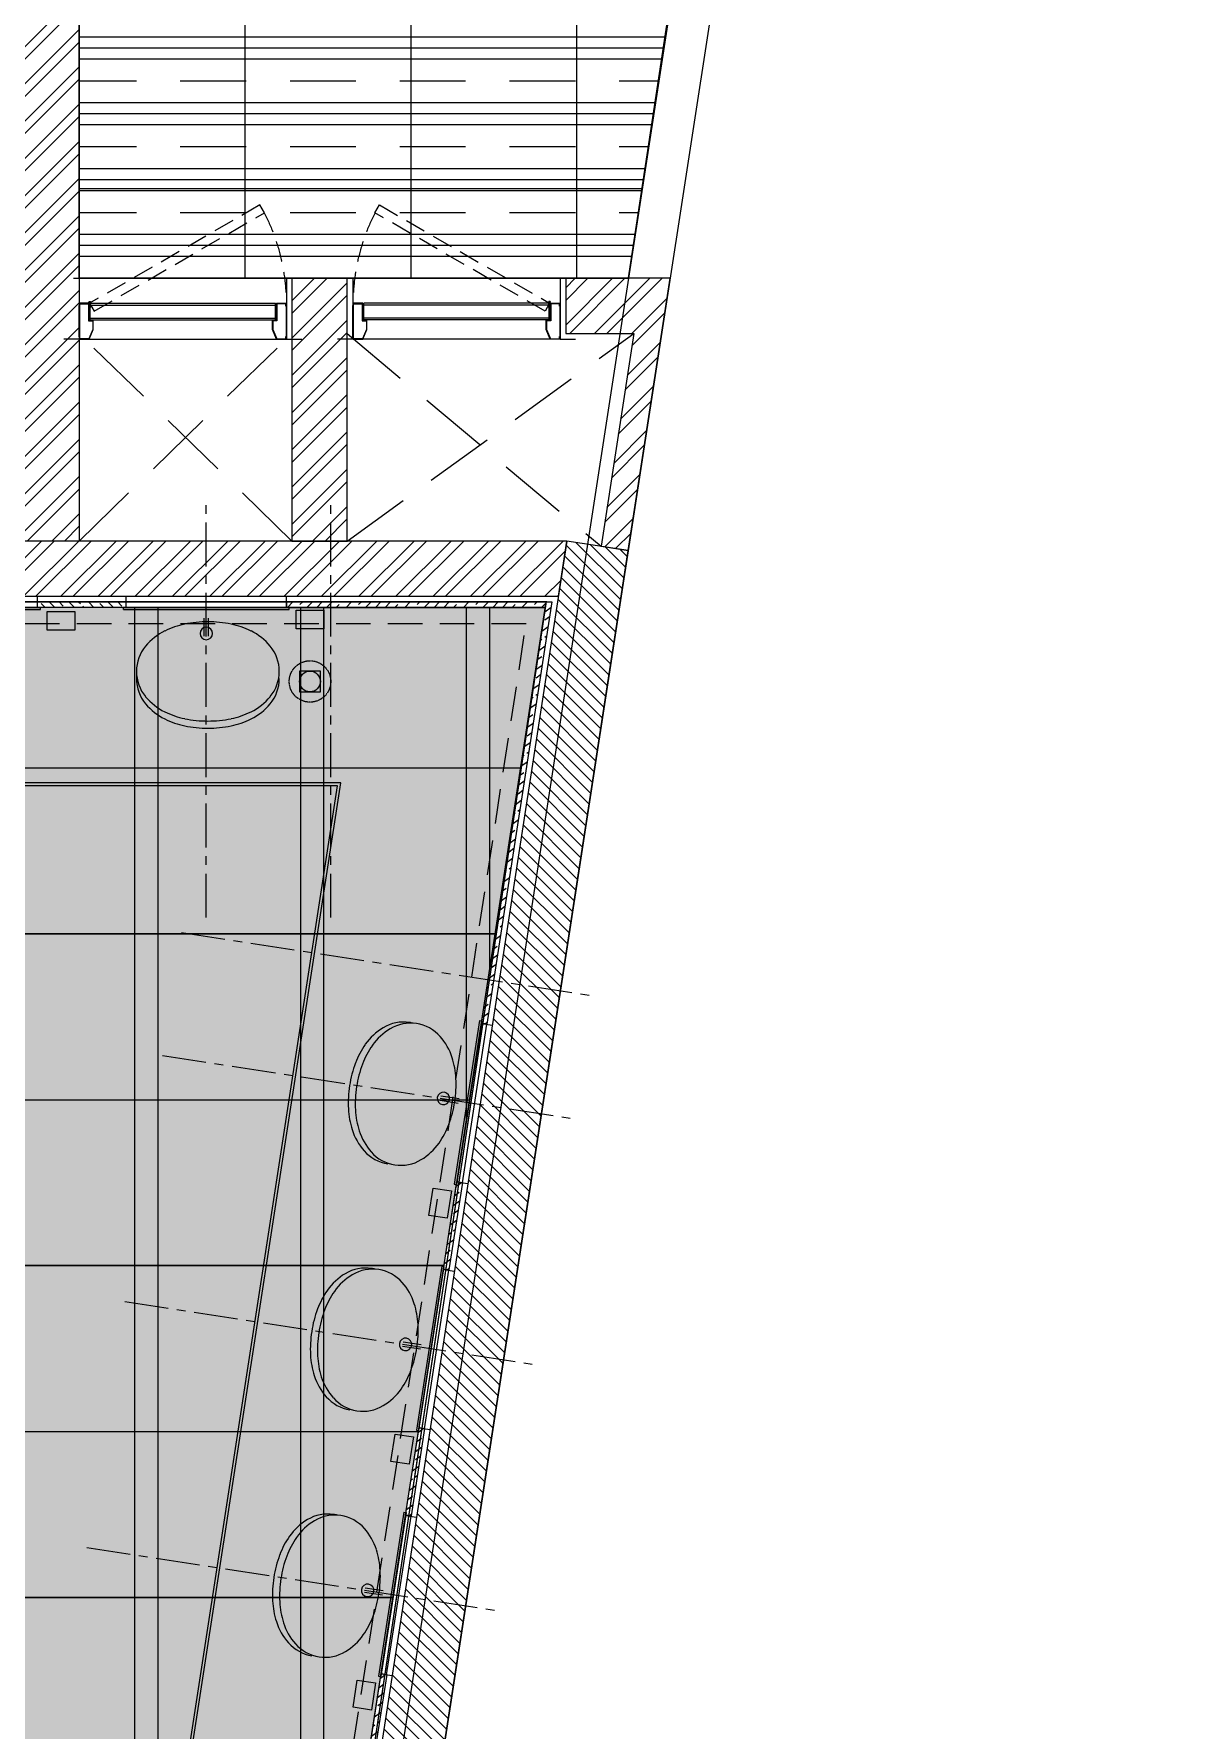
# Model space of a CAD drawing. Header units: millimetres. Extents: x 2335845 to 2509607, y 289014 to 361737.
# Drawn here: x 2414331 to 2418524, y 317777 to 323910 of the extents above; entities that cross this region are included whole.
import ezdxf

# ---------------------------------------------------------------- set-up
doc = ezdxf.new("R2010")
doc.units = ezdxf.units.MM
doc.linetypes.add('CENTER', pattern=[50.8, 31.75, -6.35, 6.35, -6.35])
doc.linetypes.add('HIDDEN', pattern=[0.375, 0.25, -0.125])
for name, color, linetype in [('A-PLAN-CL', 8, 'CENTER'), ('A-PLAN-DOOR', 7, 'Continuous'), ('A-PLAN-GRANITE', 5, 'Continuous'), ('A-PLAN-HIDDEN', 1, 'HIDDEN'), ('A-PLAN-SANITARY FIXTURES', 35, 'Continuous'), ('A-PLAN-WALL', 6, 'Continuous'), ('A-PLAN-WALL HATCH', 8, 'Continuous'), ('TOA-FC-MODULAR', 7, 'Continuous')]:
    doc.layers.add(name, color=color, linetype=linetype)
for name, color, linetype, lineweight in [('A-PLAN-COLUMN', 3, 'Continuous', 0), ('A-PLAN-RCC-HATCH', 8, 'Continuous', 13), ('A-PLAN-THIN', 251, 'Continuous', 15), ('SW-PARTITION GYPSUM', 30, 'Continuous', 18), ('TOA-FL-CPT-1', 8, 'Continuous', 5), ('TOA-FL-FSP', 8, 'Continuous', 20), ('TOA-FL-TILE-4', 8, 'Continuous', 5)]:
    doc.layers.add(name, color=color, linetype=linetype, lineweight=lineweight)
pattern_1 = [(45, (-42266.07, -300862.51), (-67.35192, 67.35192), []), (45, (-42221.17, -300862.51), (-67.35192, 67.35192), [])]

# ---------------------------------------------------------------- blocks, each defined once
blk = doc.blocks.new('A$C01672F36')
at = {"layer": 'A-PLAN-SANITARY FIXTURES'}
for p, q in [((332.3, 260.9), (398.3, 260.9)), ((332.3, 244.4), (398.3, 244.4))]:
    blk.add_line(p, q, dxfattribs=at)
at = {"layer": 'A-PLAN-SANITARY FIXTURES', "extrusion": (0, 0, -1)}
for centre, major_axis, start_param, end_param in [((179.5, 374.1), (100.9, 100.9), 4.802685, 5.497787), ((205.4, 374.1), (100.9, 100.9), 4.802685, 5.497787), ((205.4, 374.1), (-100.9, 100.9), 0.785398, 1.4805), ((225.3, 319.2), (151.5, 151.5), 4.387986, 4.802685), ((251.1, 319.2), (-151.5, 151.5), 5.958782, 6.373481), ((159.6, 319.2), (151.5, 151.5), 6.192889, 6.607589), ((299, 282.6), (209.7, 209.7), 4.129895, 4.387986), ((324.9, 282.6), (209.7, 209.7), 4.129895, 4.387986), ((85.8, 282.6), (-209.7, 209.7), 1.8952, 2.153291), ((416.4, 258.4), (294.5, 294.5), 3.926991, 4.129895), ((442.3, 258.4), (-294.5, 294.5), 5.497787, 5.700691), ((-31.6, 258.4), (294.5, 294.5), 0.582494, 0.785398), ((416.4, 258.4), (-294.5, 294.5), 5.294883, 5.497787), ((442.3, 258.4), (294.5, 294.5), 3.724087, 3.926991), ((-31.6, 258.4), (294.5, 294.5), 0.785398, 0.988302), ((299, 234.3), (209.7, 209.7), 3.465996, 3.724087), ((324.9, 234.3), (-209.7, 209.7), 5.036792, 5.294883), ((85.8, 234.3), (209.7, 209.7), 0.988302, 1.246393), ((225.3, 197.6), (151.5, 151.5), 3.051297, 3.465996), ((251.1, 197.6), (151.5, 151.5), 3.051297, 3.465996), ((159.6, 197.6), (-151.5, 151.5), 2.817189, 3.231889), ((179.5, 142.7), (100.9, 100.9), 2.356194, 3.051297), ((205.4, 142.7), (100.9, 100.9), 2.356194, 3.051297), ((179.5, 142.7), (-100.9, 100.9), 3.836216, 3.926991), ((205.4, 142.7), (-100.9, 100.9), 3.231889, 3.926991)]:
    blk.add_ellipse(centre, major_axis=major_axis, ratio=1, start_param=start_param, end_param=end_param, dxfattribs=at)
at = {"layer": 'A-PLAN-SANITARY FIXTURES'}
blk.add_ellipse((342.6, 252.7), major_axis=(-16, 16), ratio=1, dxfattribs=at)
blk = doc.blocks.new('MIR')
at = {"layer": 'A-PLAN-SANITARY FIXTURES'}
for p, q in [((-8, 590), (-48, 590)), ((-28, 10), (-28, 590)), ((-8, 10), (-48, 10))]:
    blk.add_line(p, q, dxfattribs=at)
at = {"layer": 'A-PLAN-SANITARY FIXTURES', "color": 86, "ltscale": 3}
for p, q in [((0, 600), (-8, 600)), ((-8, 600), (-8, 0)), ((0, 600), (0, 0)), ((0, 0), (-8, 0))]:
    blk.add_line(p, q, dxfattribs=at)
blk = doc.blocks.new('FT')
at = {"layer": 'A-PLAN-SANITARY FIXTURES'}
for p, q in [((37.5, 37.5), (-37.5, 37.5)), ((-37.5, 37.5), (-37.5, -37.5)), ((37.5, -37.5), (37.5, 37.5)), ((-37.5, -37.5), (37.5, -37.5))]:
    blk.add_line(p, q, dxfattribs=at)
at = {"layer": 'A-PLAN-SANITARY FIXTURES', "color": 1, "linetype": 'HIDDEN'}
blk.add_circle((0, 0), 75, dxfattribs=at)
at = {"layer": 'A-PLAN-SANITARY FIXTURES'}
blk.add_circle((0, 0), 37.5, dxfattribs=at)
blk = doc.blocks.new('Rest room-2.0')
at = {"layer": 'A-PLAN-GRANITE'}
h = blk.add_hatch(dxfattribs=at)
h.set_pattern_fill('ANSI33', color=256, scale=200, angle=180, style=0)
h.set_pattern_definition([(315, (39910.974, -7290.484), (-35.35534, -35.35534), []), (315, (39946.33, -7290.484), (-35.35534, -35.35534), [25, -12.5])])
h.paths.add_polyline_path([(7332.7, 5644.7), (7332.7, 5624.7), (7012.7, 5624.7), (7012.7, 5644.7)])
h = blk.add_hatch(dxfattribs=at)
h.set_pattern_fill('ANSI33', color=256, scale=200, angle=180, style=0)
h.set_pattern_definition([(45, (39794.72, 18559.865), (-35.35534, 35.35534), []), (45, (39830.073, 18559.865), (-35.35534, 35.35534), [25, -12.5])])
h.paths.add_polyline_path([(8850.2, 5624.7), (8853.3, 5644.7), (7913.7, 5644.7), (7913.7, 5624.7)])
h = blk.add_hatch(dxfattribs=at)
h.set_pattern_fill('ANSI33', color=256, scale=200, angle=261.24321, style=0)
h.set_pattern_definition([(216.24321, (-9105.74, -26111.136), (-29.5607, 40.325734), []), (216.24321, (-9111.12, -26146.08), (-29.5607, 40.325734), [25, -12.5])])
h.paths.add_polyline_path([(8638.4, 4118.1), (8618.6, 4121.2), (8853.3, 5644.7), (8873.5, 5644.7)])
h = blk.add_hatch(dxfattribs=at)
h.set_pattern_fill('ANSI33', color=256, scale=200, angle=261.24321, style=0)
h.set_pattern_definition([(216.24321, (-9242.756, -27000.645), (-29.5607, 40.325734), []), (216.24321, (-9248.14, -27035.59), (-29.5607, 40.325734), [25, -12.5])])
h.paths.add_polyline_path([(8501.4, 3228.6), (8481.6, 3231.7), (8530.3, 3548), (8550.1, 3544.9)])
h = blk.add_hatch(dxfattribs=at)
h.set_pattern_fill('ANSI33', color=256, scale=200, angle=261.24321, style=0)
h.set_pattern_definition([(216.24321, (-9379.77, -27890.154), (-29.5607, 40.325734), []), (216.24321, (-9385.155, -27925.097), (-29.5607, 40.325734), [25, -12.5])])
h.paths.add_polyline_path([(8364.4, 2339.1), (8344.6, 2342.2), (8393.3, 2658.4), (8413.1, 2655.4)])
h = blk.add_hatch(dxfattribs=at)
h.set_pattern_fill('ANSI33', color=256, scale=200, angle=261.24321, style=0)
h.set_pattern_definition([(216.24321, (-9516.79, -28779.663), (-29.5607, 40.325734), []), (216.24321, (-9522.17, -28814.606), (-29.5607, 40.325734), [25, -12.5])])
h.paths.add_polyline_path([(8227.3, 1449.6), (8207.6, 1452.7), (8256.3, 1768.9), (8276.1, 1765.9)])
at = {"layer": 'A-PLAN-RCC-HATCH'}
h = blk.add_hatch(dxfattribs=at)
h.set_pattern_fill('ANSI31', color=256, scale=10, angle=90, style=0)
h.set_pattern_definition([(135, (-235786.27, -223405.926), (-22.4506403, -22.4506403), [])])
h.paths.add_polyline_path([(8927.7, 5864.7), (7117.7, -5885.3), (7117.7, -5885.3), (7117.7, -5885.3), (7340.1, -5919.6), (9150, 5830.4)])
at = {"layer": 'A-PLAN-WALL HATCH'}
h = blk.add_hatch(dxfattribs=at)
h.set_pattern_fill('ANSI32', color=256, scale=10, angle=-90, style=0)
h.set_pattern_definition([(45, (-295993.23, -191570.31), (67.35192, -67.35192), []), (45, (-295993.23, -191525.41), (67.35192, -67.35192), [])])
h.paths.add_polyline_path([(3648.7, 5664.7), (8896.9, 5664.7), (8896.9, 5664.7), (8896.9, 5664.7), (8896.9, 5664.7), (8896.9, 5664.7), (8927.7, 5864.7), (3648.7, 5864.7)])
at = {"layer": 'A-PLAN-CL', "linetype": 'CENTER', "ltscale": 5}
for p, q in [((7623.7, 4502.9), (7623.7, 5994.2)), ((8073.7, 4502.9), (8073.7, 5994.2)), ((7534.1, 4449.1), (9008.1, 4222.1)), ((7465.6, 4004.4), (8939.5, 3777.3)), ((7328.6, 3114.9), (8802.5, 2887.8)), ((7191.6, 2225.3), (8665.5, 1998.3))]:
    blk.add_line(p, q, dxfattribs=at)
at = {"layer": 'A-PLAN-COLUMN'}
blk.add_lwpolyline([(8927.7, 5864.7), (7117.7, -5885.3), (7117.7, -5885.3), (7117.7, -5885.3), (7340.1, -5919.6), (9150, 5830.4), (8927.7, 5864.7)], dxfattribs=at)
at = {"layer": 'A-PLAN-GRANITE', "lineweight": -3, "ltscale": 3, "elevation": 0}
for points in [[(7332.7, 5644.7), (7332.7, 5624.7), (7012.7, 5624.7), (7012.7, 5644.7)], [(8850.2, 5624.7), (8853.3, 5644.7), (7913.7, 5644.7), (7913.7, 5624.7)]]:
    blk.add_lwpolyline(points, close=True, dxfattribs=at)
at = {"layer": 'A-PLAN-GRANITE', "lineweight": -3, "ltscale": 3}
for points in [[(8638.4, 4118.1), (8618.6, 4121.2), (8853.3, 5644.7), (8873.5, 5644.7)], [(8501.4, 3228.6), (8481.6, 3231.7), (8530.3, 3548), (8550.1, 3544.9)], [(8364.4, 2339.1), (8344.6, 2342.2), (8393.3, 2658.4), (8413.1, 2655.4)], [(8227.3, 1449.6), (8207.6, 1452.7), (8256.3, 1768.9), (8276.1, 1765.9)]]:
    blk.add_lwpolyline(points, close=True, dxfattribs=at)
at = {"layer": 'A-PLAN-HIDDEN', "ltscale": 500}
blk.add_lwpolyline([(7898.4, -160.1), (8780.3, 5564.7), (6298.7, 5564.7)], dxfattribs=at)
at = {"layer": 'A-PLAN-SANITARY FIXTURES', "color": 35, "elevation": 0}
for points in [[(7148.7, 5609.7), (7148.7, 5542.7), (7048.7, 5542.7), (7048.7, 5609.7)], [(8048.7, 5614.7), (8048.7, 5547.7), (7948.7, 5547.7), (7948.7, 5614.7)]]:
    blk.add_lwpolyline(points, close=True, dxfattribs=at)
at = {"layer": 'A-PLAN-SANITARY FIXTURES', "color": 35}
for points in [[(8494.8, 3415.8), (8428.6, 3426), (8443.8, 3524.9), (8510, 3514.7)], [(8357.8, 2526.3), (8291.6, 2536.5), (8306.8, 2635.3), (8373, 2625.1)], [(8220.8, 1636.8), (8154.5, 1647), (8169.8, 1745.8), (8236, 1735.6)]]:
    blk.add_lwpolyline(points, close=True, dxfattribs=at)
at = {"layer": 'A-PLAN-THIN'}
for p, q in [((8109.9, 4989.7), (6273.7, 4989.7)), ((8098.3, 4979.7), (6273.7, 4979.7)), ((7320.3, -71), (8098.3, 4979.7)), ((7330.2, -72.5), (8109.9, 4989.7))]:
    blk.add_line(p, q, dxfattribs=at)
at = {"layer": 'A-PLAN-WALL'}
blk.add_lwpolyline([(3648.7, 5664.7), (8896.9, 5664.7), (8896.9, 5664.7), (8896.9, 5664.7), (8896.9, 5664.7), (8896.9, 5664.7), (8927.7, 5864.7), (3648.7, 5864.7), (3648.7, 5664.7)], dxfattribs=at)
at = {"layer": 'A-PLAN-SANITARY FIXTURES', "color": 35}
for name, p, xscale, rotation in [('MIR', (7023.7, 5616.7), -1, 90), ('MIR', (7923.7, 5616.7), -1, 90), ('A$C01672F36', (7371, 5187.9), -0.999999999999998, 269.9999268422707), ('A$C01672F36', (8181.2, 4150.8), -0.999999999999998, 171.2431353830735), ('MIR', (8520.7, 3538.3), -1, 351.2432085408018), ('A$C01672F36', (8044.2, 3261.3), -0.999999999999998, 171.2431353830735), ('MIR', (8383.7, 2648.8), -1, 351.2432085408018), ('A$C01672F36', (7907.2, 2371.8), -0.999999999999998, 171.2431353830735), ('MIR', (8246.7, 1759.3), -1, 351.2432085408018)]:
    blk.add_blockref(name, p, dxfattribs=dict(at, xscale=xscale, rotation=rotation))
at = {"layer": 'A-PLAN-SANITARY FIXTURES', "color": 35, "extrusion": (0, 0, -1), "xscale": -1, "zscale": -1, "rotation": 180}
blk.add_blockref('FT', (-7998.7, 5356.8), dxfattribs=at)
blk = doc.blocks.new('A$C3F28102C')
at = {"layer": 'A-PLAN-DOOR'}
h = blk.add_hatch(dxfattribs=at)
h.set_pattern_fill('ANSI31', color=256, style=0)
h.set_pattern_definition([(315, (-1529.3283, 1000.1135), (-0.44194174, -0.44194174), [])])
h.paths.add_polyline_path([(1.3, -14.9), (0, -14.9), (0, 0), (1.3, 0)])
h.paths.add_polyline_path([(1.3, 0.2), (1.3, 0), (0, 0), (0, 1.1, 0.115729)])
h.paths.add_polyline_path([(4.9, -14.9), (3.6, -14.9), (3.6, 0), (4.9, 0)])
h.paths.add_polyline_path([(4.9, 0), (3.6, 0), (3.6, 0.2, 0.115729), (4.9, 1.1)])
at = {"layer": 'A-PLAN-DOOR', "color": 2}
for points in [[(1.3, 0.2), (1.3, -14.9), (0, -14.9), (0, 1.1)], [(3.6, 0.2), (3.6, -14.9), (4.9, -14.9), (4.9, 1.1)]]:
    blk.add_lwpolyline(points, dxfattribs=at)
for radius in [3.42, 2.42]:
    blk.add_circle((2.5, 3.4), radius, dxfattribs=at)
blk = doc.blocks.new('shaft door 750')
at = {"layer": 'A-PLAN-DOOR'}
for p, q in [((335.5, 59.8), (-335.5, 59.8)), ((-335.5, 0), (-335.5, 59.8)), ((335.5, 53.4), (-335.5, 53.4)), ((335.5, 6.5), (-335.5, 6.5)), ((335.5, 0), (-335.5, 0)), ((335.5, 0), (335.5, 59.8)), ((-374, -69.8), (-374, -64.8)), ((-374, -64.8), (-374, -69.8))]:
    blk.add_line(p, q, dxfattribs=at)
at = {"layer": 'A-PLAN-DOOR', "linetype": 'HIDDEN', "ltscale": 300}
blk.add_lwpolyline([(336.8, 59.8), (320.3, 31.3), (-295.2, 386.7), (-278.8, 415.2)], close=True, dxfattribs=at)
at = {"layer": 'A-PLAN-DOOR'}
for points in [[(-375, 150), (-375, 150), (-375, -70), (-430, -70)], [(375, 150.2), (375, 150.2), (375, -70), (430, -70)]]:
    blk.add_lwpolyline(points, dxfattribs=at)
for points in [[(-375, 51.9), (-374, 51.9), (-374, -61.8), (-375, -61.8)], [(-372.5, 58.3), (-340.6, 58.3), (-340.6, -3.5), (-325.6, -3.5), (-325.6, -34.7), (-340.2, -68.3), (-372.5, -68.3), (-372.5, -59.8), (-374, -59.8), (-374, -61.8), (-374, -69.8), (-339.1, -69.8), (-324.1, -34.9), (-324.1, -2), (-339.1, -2), (-339.1, 59.8), (-374, 59.8), (-374, 49.9), (-372.5, 49.9)], [(372.5, 58.3), (340.6, 58.3), (340.6, -3.5), (325.6, -3.5), (325.6, -34.7), (340.2, -68.3), (372.5, -68.3), (372.5, -59.8), (374, -59.8), (374, -61.8), (374, -69.8), (339.1, -69.8), (324.1, -34.9), (324.1, -2), (339.1, -2), (339.1, 59.8), (374, 59.8), (374, 49.9), (372.5, 49.9)], [(375, 51.9), (374, 51.9), (374, -61.8), (375, -61.8)]]:
    blk.add_lwpolyline(points, close=True, dxfattribs=at)
at = {"layer": 'A-PLAN-DOOR', "linetype": 'HIDDEN', "ltscale": 300}
blk.add_arc((337.6, 59.8), 711.6, 152.68066, 180, dxfattribs=at)
at = {"layer": 'A-PLAN-THIN'}
for p, q in [((395, 150), (-395, 150)), ((375, -70), (-375, -70))]:
    blk.add_line(p, q, dxfattribs=at)
at = {"layer": 'A-PLAN-DOOR', "xscale": -0.9973404255317604, "yscale": 0.9973404255317604, "zscale": 0.9973404255317604}
blk.add_blockref('A$C3F28102C', (339.1, 59.8), dxfattribs=at)
blk = doc.blocks.new('Pantry Shafts')
at = {"layer": 'A-PLAN-WALL HATCH'}
h = blk.add_hatch(dxfattribs=at)
h.set_pattern_fill('ANSI32', color=256, scale=10, style=0)
h.set_pattern_definition(pattern_1)
h.paths.add_polyline_path([(-776.1, 9437.5), (-776.1, 8787.5), (-976.1, 8787.5), (-976.1, 9637.5), (683.9, 9637.5), (683.9, 4012.5), (483.9, 4012.5), (483.9, 4012.5), (483.9, 4012.5), (483.9, 4012.5), (483.9, 4012.5), (483.9, 9437.5)])
h = blk.add_hatch(dxfattribs=at)
h.set_pattern_fill('ANSI32', color=256, scale=10, style=0)
h.set_pattern_definition(pattern_1)
h.paths.add_polyline_path([(1653.9, 4962.5), (1453.9, 4962.5), (1453.9, 4962.5), (1453.9, 4962.5), (1453.9, 4962.5), (1453.9, 4962.5), (1453.9, 4962.5), (1453.9, 4962.5), (1453.9, 4962.5), (1453.9, 4012.5), (1653.9, 4012.5), (1653.9, 4962.5)])
h = blk.add_hatch(dxfattribs=at)
h.set_pattern_fill('ANSI32', color=256, scale=10, style=0)
h.set_pattern_definition(pattern_1)
h.paths.add_polyline_path([(2822, 4962.5), (2443.9, 4962.5), (2443.9, 4762.5), (2690, 4762.5), (2571.5, 3993.5), (2670.3, 3978.2)])
at = {"layer": 'A-PLAN-HIDDEN', "ltscale": 1000}
for p, q in [((1453.9, 4012.5, 0), (683.9, 4762.5)), ((683.9, 4012.5), (1453.9, 4762.5)), ((1653.9, 4012.5, 0), (2690, 4762.5)), ((1653.9, 4762.5), (2571.5, 3993.5))]:
    blk.add_line(p, q, dxfattribs=at)
at = {"layer": 'A-PLAN-WALL'}
blk.add_lwpolyline([(-776.1, 9437.5), (-776.1, 8787.5), (-976.1, 8787.5), (-976.1, 9637.5), (683.9, 9637.5), (683.9, 4012.5), (483.9, 4012.5), (483.9, 4012.5), (483.9, 4012.5), (483.9, 4012.5), (483.9, 4012.5), (483.9, 9437.5), (-776.1, 9437.5)], dxfattribs=at)
at = {"layer": 'A-PLAN-WALL', "elevation": 0}
blk.add_lwpolyline([(1653.9, 4962.5), (1453.9, 4962.5), (1453.9, 4962.5), (1453.9, 4962.5), (1453.9, 4962.5), (1453.9, 4962.5), (1453.9, 4962.5), (1453.9, 4962.5), (1453.9, 4962.5), (1453.9, 4012.5), (1653.9, 4012.5), (1653.9, 4962.5)], close=True, dxfattribs=at)
blk.add_lwpolyline([(2822, 4962.5), (2443.9, 4962.5), (2443.9, 4762.5), (2690, 4762.5), (2571.5, 3993.5), (2670.3, 3978.2), (2822, 4962.5)], dxfattribs=at)
at = {"layer": 'A-PLAN-DOOR', "xscale": -1}
blk.add_blockref('shaft door 750', (1058.9, 4812.5), dxfattribs=at)
at = {"layer": 'A-PLAN-DOOR'}
blk.add_blockref('shaft door 750', (2048.9, 4812.5), dxfattribs=at)
blk = doc.blocks.new('CHOREE')
for name, p in [('Pantry Shafts', (15248.3, -187.7)), ('Rest room-2.0', (8768.6, -2039.9))]:
    blk.add_blockref(name, p)
blk = doc.blocks.new('BIG CHOORE')
blk.add_blockref('CHOREE', (-2408, -1909))

msp = doc.modelspace()

# ---------------------------------------------------------------- hatches: boundary and pattern name
at = {"layer": 'TOA-FC-MODULAR'}
h = msp.add_hatch(dxfattribs=at)
h.set_pattern_fill('_USER', color=252, scale=600, angle=270, double=1, pattern_type=0)
h.set_pattern_definition([(270, (2414494.7, 327551.6), (600, -1e-13), []), (0, (2414494.7, 327551.6), (0, 600), [])])
h.paths.add_polyline_path([(2414494.683, 327551.624), (2414594.683, 327551.624), (2414594.683, 327701.624), (2415644.683, 327701.624), (2415644.683, 327551.624), (2417177.982, 327551.624), (2416480.945, 323026.624), (2414494.683, 323026.624)])
h = msp.add_hatch(dxfattribs=at)
h.set_pattern_fill('BRASS', color=253, scale=65, angle=45)
h.set_pattern_definition([(45, (2408113.76, 309771.23), (-291.8583, 291.8583), []), (45, (2407967.83, 309917.15), (-291.8583, 291.8583), [206.375, -103.1875])])
edge = h.paths.add_edge_path()
edge.add_line((2411179.683, 321856.624), (2411179.683, 320761.624))
edge.add_line((2411179.683, 320761.624), (2412294.683, 320761.625))
edge.add_arc((2412294.683, 320751.625), 10, -0.0000407, 90.0000407, ccw=False)
edge.add_line((2412304.683, 320751.625), (2412304.683, 317716.624))
edge.add_line((2412304.683, 317716.624), (2412944.683, 317716.624))
edge.add_arc((2412944.683, 317706.624), 10, -0.2612104, 90, ccw=False)
edge.add_line((2412954.683, 317706.578), (2412946.683, 317449.645))
edge.add_line((2412946.683, 317449.645), (2412791.698, 317451.218))
edge.add_line((2412791.698, 317451.218), (2412791.692, 317566.176))
edge.add_line((2412791.692, 317566.176), (2411454.681, 317566.624))
edge.add_line((2411454.681, 317566.624), (2411454.681, 315714.243))
edge.add_line((2411454.681, 315714.243), (2412791.692, 315714.073))
edge.add_line((2412791.692, 315714.073), (2412791.692, 316848.625))
edge.add_line((2412791.692, 316848.625), (2412954.686, 316848.625))
edge.add_line((2412954.686, 316848.625), (2412954.686, 315550.176))
edge.add_line((2412954.686, 315550.176), (2411454.681, 315550.176))
edge.add_line((2411454.681, 315550.176), (2411446.681, 310551.624))
edge.add_line((2411446.681, 310551.624), (2414356.33, 310554.526))
edge.add_line((2414356.33, 310554.526), (2415181.896, 315907.35))
edge.add_line((2415181.896, 315907.35), (2414598.773, 315997.171))
edge.add_arc((2414600.296, 316007.055), 10, 170.8500989, 261.2432085, ccw=False)
edge.add_line((2414590.423, 316008.645), (2414610.214, 316137.13))
edge.add_arc((2414619.854, 316135.645), 9.753, 79.7927599, 171.2432085, ccw=False)
edge.add_line((2414621.582, 316145.244), (2415288.752, 316042.729))
edge.add_line((2415288.752, 316042.729), (2416181.221, 321836.624))
edge.add_line((2416181.221, 321836.624), (2413604.683, 321836.624))
edge.add_line((2413604.683, 321836.624), (2413604.683, 320721.624))
edge.add_arc((2413594.683, 320721.624), 10, 270, 360, ccw=False)
edge.add_line((2413594.683, 320711.624), (2413464.683, 320711.624))
edge.add_arc((2413464.683, 320721.624), 10, 179.9971874, 270, ccw=False)
edge.add_line((2413454.683, 320721.624), (2413454.683, 321851.624))
edge.add_line((2413454.683, 321851.624), (2411179.683, 321856.624))
edge = h.paths.add_edge_path()
edge.add_line((2405369.683, 318461.624), (2407354.683, 318461.624))
edge.add_line((2407354.683, 318461.624), (2407354.683, 317561.124))
edge.add_arc((2407364.436, 317561.124), 9.753, 180, 271.4504486)
edge.add_line((2407364.683, 317551.374), (2408004.718, 317551.157))
edge.add_line((2408004.718, 317551.157), (2408004.718, 317449.645))
edge.add_line((2408004.718, 317449.645), (2408167.668, 317449.645))
edge.add_line((2408167.668, 317449.645), (2408167.668, 317551.312))
edge.add_line((2408167.668, 317551.312), (2409504.685, 317551.624))
edge.add_line((2409504.685, 317551.624), (2409504.685, 315714.073))
edge.add_line((2409504.685, 315714.073), (2408167.668, 315714.073))
edge.add_line((2408167.668, 315714.073), (2408167.668, 316848.625))
edge.add_line((2408167.668, 316848.625), (2408004.68, 316848.625))
edge.add_line((2408004.68, 316848.625), (2408004.68, 315550.176))
edge.add_line((2408004.68, 315550.176), (2409504.685, 315550.176))
edge.add_line((2409504.685, 315550.176), (2409504.685, 310551.624))
edge.add_line((2409504.685, 310551.624), (2405384.683, 310551.624))
edge.add_line((2405384.683, 310551.624), (2405384.683, 315051.624))
edge.add_line((2405384.683, 315051.624), (2406059.683, 315051.624))
edge.add_arc((2406059.683, 315061.624), 10, 270, 360)
edge.add_line((2406069.683, 315061.624), (2406069.683, 315191.624))
edge.add_arc((2406059.683, 315191.624), 10, 360, 450)
edge.add_line((2406059.683, 315201.624), (2405369.683, 315201.624))
edge.add_line((2405369.683, 315201.624), (2405369.683, 316746.331))
edge.add_line((2405369.683, 316746.331), (2406059.683, 316746.331))
edge.add_arc((2406059.683, 316756.331), 10, 270, 360)
edge.add_line((2406069.683, 316756.331), (2406069.683, 316886.331))
edge.add_arc((2406059.93, 316886.331), 9.753, 0, 91.4504489)
edge.add_line((2406059.683, 316896.081), (2405369.683, 316896.081))
edge.add_line((2405369.683, 316896.081), (2405369.683, 318461.624))
edge = h.paths.add_edge_path()
edge.add_line((2367514.683, 312121.624), (2367514.683, 313056.624))
edge.add_line((2367514.683, 313056.624), (2368810.183, 313056.624))
edge.add_arc((2368810.183, 313066.377), 9.753, 270, 361.4504486)
edge.add_line((2368819.933, 313066.624), (2368819.683, 315306.626))
edge.add_line((2368819.683, 315306.626), (2375819.683, 315306.626))
edge.add_line((2375819.683, 315306.626), (2375819.683, 311121.624))
edge.add_line((2375819.683, 311121.624), (2372219.683, 311121.624))
edge.add_line((2372219.683, 311121.624), (2372219.433, 311796.624))
edge.add_arc((2372209.426, 311796.621), 10.007, 0.0212207, 88.5283304)
edge.add_line((2372209.683, 311806.624), (2372079.683, 311806.624))
edge.add_arc((2372079.683, 311796.624), 10, 90, 180)
edge.add_line((2372069.683, 311796.624), (2372069.683, 311106.624))
edge.add_line((2372069.683, 311106.624), (2369624.949, 311106.624))
edge.add_line((2369624.949, 311106.624), (2369624.977, 312136.624))
edge.add_arc((2369614.977, 312136.624), 10, 359.9984427, 450.0015574)
edge.add_line((2369614.977, 312146.624), (2369484.977, 312146.624))
edge.add_arc((2369484.977, 312136.624), 10, 90, 180.0000003)
edge.add_line((2369474.977, 312136.624), (2369474.977, 311106.624))
edge.add_line((2369474.977, 311106.624), (2367514.683, 311106.624))
edge.add_line((2367514.683, 311106.624), (2367514.683, 312121.624))
edge = h.paths.add_edge_path()
edge.add_line((2365944.683, 318121.627), (2365944.683, 318296.624))
edge.add_line((2365944.683, 318296.624), (2367694.683, 318296.624))
edge.add_arc((2367694.683, 318306.624), 10, 270, 360)
edge.add_line((2367704.683, 318306.624), (2367704.683, 318436.624))
edge.add_arc((2367694.683, 318436.624), 10, 360, 450.0000003)
edge.add_line((2367694.683, 318446.624), (2367059.683, 318446.624))
edge.add_line((2367059.683, 318446.624), (2367059.683, 321281.624))
edge.add_line((2367059.683, 321281.624), (2371919.683, 321281.624))
edge.add_line((2371919.683, 321281.624), (2371919.933, 320606.624))
edge.add_arc((2371929.94, 320606.628), 10.007, 180.0212207, 268.5283304)
edge.add_line((2371929.683, 320596.624), (2372059.683, 320596.624))
edge.add_arc((2372059.683, 320606.624), 10, 270, 360.0000003)
edge.add_line((2372069.683, 320606.624), (2372069.683, 321196.624))
edge.add_line((2372069.683, 321196.624), (2375819.683, 321196.624))
edge.add_line((2375819.683, 321196.624), (2375819.683, 317256.622))
edge.add_line((2375819.683, 317256.622), (2369795.683, 317256.622))
edge.add_line((2369795.683, 317256.622), (2369795.683, 318746.624))
edge.add_arc((2369785.683, 318746.624), 10, 0, 90)
edge.add_line((2369785.683, 318756.624), (2369554.683, 318756.624))
edge.add_arc((2369554.683, 318746.624), 10, 90, 180)
edge.add_line((2369544.683, 318746.624), (2369544.683, 317106.624))
edge.add_line((2369544.683, 317106.624), (2368819.683, 317106.624))
edge.add_line((2368819.683, 317106.624), (2368819.683, 317746.624))
edge.add_arc((2368809.683, 317746.624), 10, 0, 90)
edge.add_line((2368809.683, 317756.624), (2368679.683, 317756.624))
edge.add_arc((2368679.683, 317746.624), 10, 90, 180)
edge.add_line((2368669.683, 317746.624), (2368669.683, 317106.624))
edge.add_line((2368669.683, 317106.624), (2365919.683, 317106.624))
edge.add_line((2365919.683, 317106.624), (2365919.667, 318121.627))
edge.add_line((2365919.667, 318121.627), (2365944.683, 318121.627))
h = msp.add_hatch(dxfattribs=at)
h.set_pattern_fill('_USER', color=252, scale=600, angle=270, double=1, pattern_type=0)
h.set_pattern_definition([(270, (2411095.8, 321855.7), (600, -1e-13), []), (0, (2411095.8, 321855.7), (0, 600), [])])
edge = h.paths.add_edge_path()
edge.add_line((2411179.683, 321856.624), (2411179.683, 320761.624))
edge.add_line((2411179.683, 320761.624), (2412294.683, 320761.625))
edge.add_arc((2412294.683, 320751.625), 10, -0.0000407, 90.0000407, ccw=False)
edge.add_line((2412304.683, 320751.625), (2412304.683, 317716.624))
edge.add_line((2412304.683, 317716.624), (2412944.683, 317716.624))
edge.add_arc((2412944.683, 317706.624), 10, -0.2612104, 90, ccw=False)
edge.add_line((2412954.683, 317706.578), (2412946.683, 317449.645))
edge.add_line((2412946.683, 317449.645), (2412791.698, 317451.218))
edge.add_line((2412791.698, 317451.218), (2412791.692, 317566.176))
edge.add_line((2412791.692, 317566.176), (2411454.681, 317566.624))
edge.add_line((2411454.681, 317566.624), (2411454.681, 315714.243))
edge.add_line((2411454.681, 315714.243), (2412791.692, 315714.073))
edge.add_line((2412791.692, 315714.073), (2412791.692, 316848.625))
edge.add_line((2412791.692, 316848.625), (2412954.686, 316848.625))
edge.add_line((2412954.686, 316848.625), (2412954.686, 315550.176))
edge.add_line((2412954.686, 315550.176), (2411454.681, 315550.176))
edge.add_line((2411454.681, 315550.176), (2411446.681, 310551.624))
edge.add_line((2411446.681, 310551.624), (2414356.33, 310554.526))
edge.add_line((2414356.33, 310554.526), (2415181.896, 315907.35))
edge.add_line((2415181.896, 315907.35), (2414598.773, 315997.171))
edge.add_arc((2414600.296, 316007.055), 10, 170.8500989, 261.2432085, ccw=False)
edge.add_line((2414590.423, 316008.645), (2414610.214, 316137.13))
edge.add_arc((2414619.854, 316135.645), 9.753, 79.7927599, 171.2432085, ccw=False)
edge.add_line((2414621.582, 316145.244), (2415288.752, 316042.729))
edge.add_line((2415288.752, 316042.729), (2416181.221, 321836.624))
edge.add_line((2416181.221, 321836.624), (2413604.683, 321836.624))
edge.add_line((2413604.683, 321836.624), (2413604.683, 320721.624))
edge.add_arc((2413594.683, 320721.624), 10, 270, 360, ccw=False)
edge.add_line((2413594.683, 320711.624), (2413464.683, 320711.624))
edge.add_arc((2413464.683, 320721.624), 10, 179.9971874, 270, ccw=False)
edge.add_line((2413454.683, 320721.624), (2413454.683, 321851.624))
edge.add_line((2413454.683, 321851.624), (2411179.683, 321856.624))
at = {"layer": 'TOA-FL-FSP'}
h = msp.add_hatch(dxfattribs=at)
h.set_pattern_fill('CLAY', color=9, scale=50)
h.set_pattern_definition([(0, (2408113.76, 309771.23), (0, 238.125), []), (0, (2408113.76, 309810.91), (0, 238.125), []), (0, (2408113.76, 309850.6), (0, 238.125), []), (0, (2408113.76, 309929.98), (0, 238.125), [238.125, -158.75])])
edge = h.paths.add_edge_path()
edge.add_line((2410696.366, 327701.624), (2410696.366, 329601.624))
edge.add_line((2410696.366, 329601.624), (2408766.667, 329601.624))
edge.add_line((2408766.667, 329601.624), (2411596.366, 335301.624))
edge.add_line((2411596.366, 335301.624), (2418371.804, 335301.624))
edge.add_line((2418371.804, 335301.624), (2416480.945, 323026.624))
edge.add_line((2416480.945, 323026.624), (2414494.683, 323026.624))
edge.add_line((2414494.683, 323026.624), (2414494.683, 327702.812))
edge.add_line((2414494.683, 327702.812), (2412834.683, 327702.222))
edge.add_line((2412834.683, 327702.222), (2412785.297, 326899.961))
edge.add_line((2412785.297, 326899.961), (2411815.591, 326967.74))
edge.add_line((2411815.591, 326967.74), (2411794.683, 327701.624))
edge.add_line((2411794.683, 327701.624), (2410696.366, 327701.631))
at = {"layer": 'TOA-FL-TILE-4'}
h = msp.add_hatch(dxfattribs=at)
h.set_pattern_fill('_USER', color=253, scale=600, angle=90, pattern_type=0)
h.set_pattern_definition([(90, (2411179.7, 321856.6), (-600, 4e-14), [])])
edge = h.paths.add_edge_path()
edge.add_line((2411179.683, 321856.624), (2411179.683, 320761.624))
edge.add_line((2411179.683, 320761.624), (2412294.683, 320761.625))
edge.add_arc((2412294.683, 320751.625), 10, -0.0000407, 90.0000407, ccw=False)
edge.add_line((2412304.683, 320751.625), (2412304.683, 317716.624))
edge.add_line((2412304.683, 317716.624), (2412944.683, 317716.624))
edge.add_arc((2412944.683, 317706.624), 10, -0.2612104, 90, ccw=False)
edge.add_line((2412954.683, 317706.578), (2412946.683, 317449.645))
edge.add_line((2412946.683, 317449.645), (2412791.698, 317451.218))
edge.add_line((2412791.698, 317451.218), (2412791.692, 317566.176))
edge.add_line((2412791.692, 317566.176), (2411454.681, 317566.624))
edge.add_line((2411454.681, 317566.624), (2411454.681, 315714.243))
edge.add_line((2411454.681, 315714.243), (2412791.692, 315714.073))
edge.add_line((2412791.692, 315714.073), (2412791.692, 316848.625))
edge.add_line((2412791.692, 316848.625), (2412954.686, 316848.625))
edge.add_line((2412954.686, 316848.625), (2412954.686, 315550.176))
edge.add_line((2412954.686, 315550.176), (2411454.681, 315550.176))
edge.add_line((2411454.681, 315550.176), (2411446.681, 310551.624))
edge.add_line((2411446.681, 310551.624), (2414356.33, 310554.526))
edge.add_line((2414356.33, 310554.526), (2415181.896, 315907.35))
edge.add_line((2415181.896, 315907.35), (2414598.773, 315997.171))
edge.add_arc((2414600.296, 316007.055), 10, 170.8500989, 261.2432085, ccw=False)
edge.add_line((2414590.423, 316008.645), (2414610.214, 316137.13))
edge.add_arc((2414619.854, 316135.645), 9.753, 79.7927599, 171.2432085, ccw=False)
edge.add_line((2414621.582, 316145.244), (2415288.752, 316042.729))
edge.add_line((2415288.752, 316042.729), (2416181.221, 321836.624))
edge.add_line((2416181.221, 321836.624), (2413604.683, 321836.624))
edge.add_line((2413604.683, 321836.624), (2413604.683, 320721.624))
edge.add_arc((2413594.683, 320721.624), 10, 270, 360, ccw=False)
edge.add_line((2413594.683, 320711.624), (2413464.683, 320711.624))
edge.add_arc((2413464.683, 320721.624), 10, 179.9971874, 270, ccw=False)
edge.add_line((2413454.683, 320721.624), (2413454.683, 321851.624))
edge.add_line((2413454.683, 321851.624), (2411179.683, 321856.624))
h = msp.add_hatch(dxfattribs=at)
h.set_pattern_fill('_USER', color=253, scale=1200, pattern_type=0)
h.set_pattern_definition([(0, (2411179.7, 321856.6), (0, 1200), [])])
edge = h.paths.add_edge_path()
edge.add_line((2411179.683, 321856.624), (2411179.683, 320761.624))
edge.add_line((2411179.683, 320761.624), (2412294.683, 320761.625))
edge.add_arc((2412294.683, 320751.625), 10, -0.0000407, 90.0000407, ccw=False)
edge.add_line((2412304.683, 320751.625), (2412304.683, 317716.624))
edge.add_line((2412304.683, 317716.624), (2412944.683, 317716.624))
edge.add_arc((2412944.683, 317706.624), 10, -0.2612104, 90, ccw=False)
edge.add_line((2412954.683, 317706.578), (2412946.683, 317449.645))
edge.add_line((2412946.683, 317449.645), (2412791.698, 317451.218))
edge.add_line((2412791.698, 317451.218), (2412791.692, 317566.176))
edge.add_line((2412791.692, 317566.176), (2411454.681, 317566.624))
edge.add_line((2411454.681, 317566.624), (2411454.681, 315714.243))
edge.add_line((2411454.681, 315714.243), (2412791.692, 315714.073))
edge.add_line((2412791.692, 315714.073), (2412791.692, 316848.625))
edge.add_line((2412791.692, 316848.625), (2412954.686, 316848.625))
edge.add_line((2412954.686, 316848.625), (2412954.686, 315550.176))
edge.add_line((2412954.686, 315550.176), (2411454.681, 315550.176))
edge.add_line((2411454.681, 315550.176), (2411446.681, 310551.624))
edge.add_line((2411446.681, 310551.624), (2414356.33, 310554.526))
edge.add_line((2414356.33, 310554.526), (2415181.896, 315907.35))
edge.add_line((2415181.896, 315907.35), (2414598.773, 315997.171))
edge.add_arc((2414600.296, 316007.055), 10, 170.8500989, 261.2432085, ccw=False)
edge.add_line((2414590.423, 316008.645), (2414610.214, 316137.13))
edge.add_arc((2414619.854, 316135.645), 9.753, 79.7927599, 171.2432085, ccw=False)
edge.add_line((2414621.582, 316145.244), (2415288.752, 316042.729))
edge.add_line((2415288.752, 316042.729), (2416181.221, 321836.624))
edge.add_line((2416181.221, 321836.624), (2413604.683, 321836.624))
edge.add_line((2413604.683, 321836.624), (2413604.683, 320721.624))
edge.add_arc((2413594.683, 320721.624), 10, 270, 360, ccw=False)
edge.add_line((2413594.683, 320711.624), (2413464.683, 320711.624))
edge.add_arc((2413464.683, 320721.624), 10, 179.9971874, 270, ccw=False)
edge.add_line((2413454.683, 320721.624), (2413454.683, 321851.624))
edge.add_line((2413454.683, 321851.624), (2411179.683, 321856.624))

# ---------------------------------------------------------------- linework, layer by layer
at = {"const_width": 5}
msp.add_lwpolyline([(2414494.683, 327701.624), (2414494.683, 323026.835), (2416480.945, 323026.624), (2418342.846, 335301.624)], dxfattribs=at)
msp.add_lwpolyline([(2350244.683, 291915.217, -0.04453992), (2406044.683, 290902.779), (2406044.683, 293901.624), (2411633.435, 293856.651), (2411910.641, 295656.206), (2412258.439, 295615.141), (2414382.872, 309376.624), (2411594.683, 309376.624), (2411594.683, 304701.624), (2410344.682, 304701.623), (2410344.682, 305551.624), (2408804.683, 305551.624), (2408804.683, 304703.926), (2405044.683, 304706.227), (2405044.683, 310585.472), (2414483.777, 310554.102), (2416184.301, 321856.624), (2405044.683, 321856.624), (2405044.683, 327701.624)], format="xyb", dxfattribs=at)
msp.add_lwpolyline([(2415288.752, 316042.729), (2416181.221, 321836.624), (2413604.683, 321836.624), (2413604.683, 320721.624, -0.41421356), (2413594.683, 320711.624), (2413464.683, 320711.624, -0.41422794), (2413454.683, 320721.624), (2413454.683, 321851.624), (2411179.683, 321856.624)], format="xyb")
at = {"layer": 'SW-PARTITION GYPSUM', "elevation": 0}
msp.add_lwpolyline([(2418523.573, 335301.624), (2418371.804, 335301.624), (2412258.439, 295615.141), (2412406.69, 295592.304), (2418523.573, 335301.624)], dxfattribs=at)
at = {"layer": 'TOA-FL-CPT-1', "elevation": 0}
msp.add_lwpolyline([(2414494.683, 327551.624), (2414594.683, 327551.624), (2414594.683, 327701.624), (2415644.683, 327701.624), (2415644.683, 327551.624), (2417177.982, 327551.624), (2416480.945, 323026.624), (2414494.683, 323026.624)], close=True, dxfattribs=at)
at = {"layer": 'TOA-FL-FSP'}
msp.add_lwpolyline([(2410696.366, 327701.624), (2410696.366, 329601.624), (2408766.667, 329601.624), (2411596.366, 335301.624), (2418371.804, 335301.624), (2416480.945, 323026.624), (2414494.683, 323026.624), (2414494.683, 327702.812), (2412834.683, 327702.222), (2412834.683, 326966.379), (2411795.92, 326966.379), (2411794.683, 327701.624), (2410696.366, 327701.631)], dxfattribs=at)

# ---------------------------------------------------------------- block references
msp.add_blockref('BIG CHOORE', (2400970.421, 320160.812))

doc.saveas('drawing.dxf')
